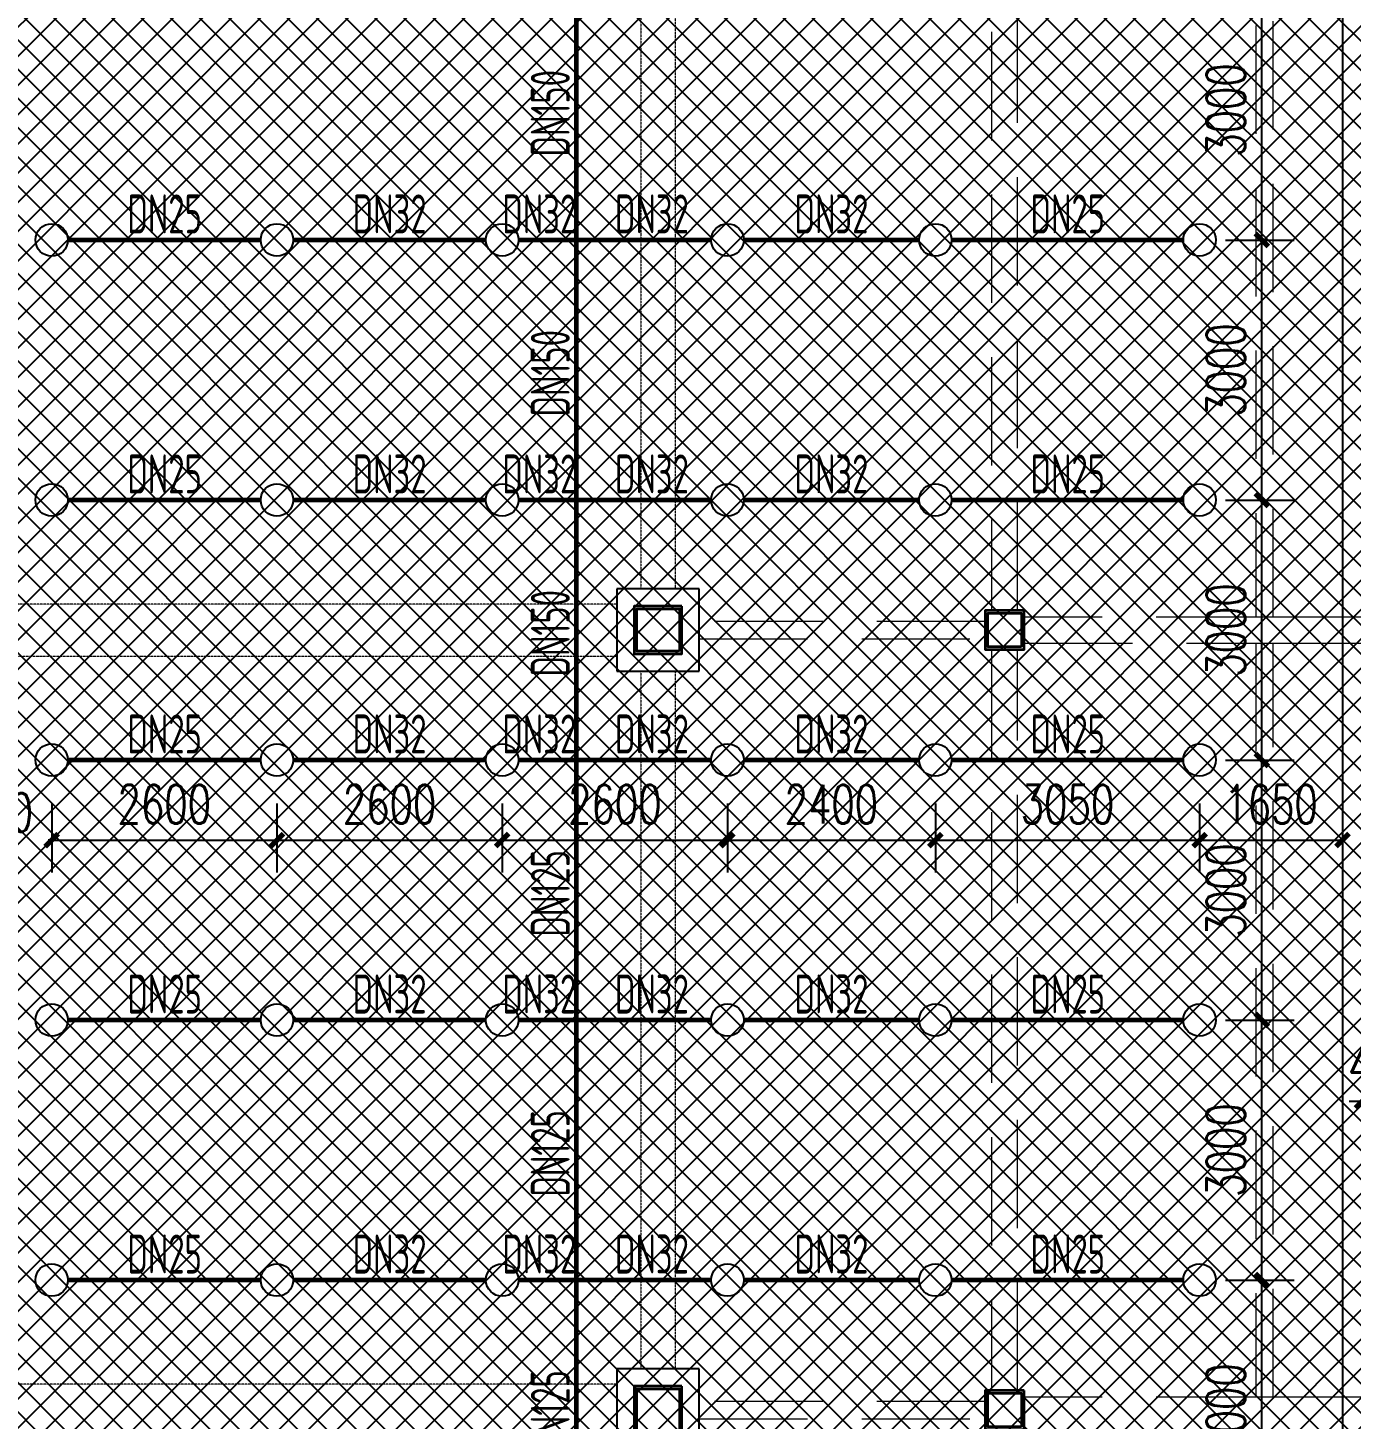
# Model space of a CAD drawing. Extents: x 6824721 to 16538177, y 2478193 to 6665639.
# Drawn here: x 8723988 to 8739264, y 2774596 to 2790649 of the extents above; entities that cross this region are included whole.
import ezdxf

# ---------------------------------------------------------------- set-up
doc = ezdxf.new("R2010")
doc.units = 0
doc.header["$LTSCALE"] = 10
doc.linetypes.add('DASH', pattern=[0.35, 0.25, -0.1])
doc.linetypes.add('短虚线', pattern=[187.5, 125, -62.5])
for name, color, linetype in [('0-wo', 8, 'Continuous'), ('S-梁-虚线', 4, 'DASH'), ('W-EQUIP_喷头', 7, 'Continuous'), ('W-PIPE-喷淋中', 6, 'Continuous'), ('W-TEXT_喷淋', 7, 'Continuous'), ('W-TWT_DIM', 3, 'Continuous')]:
    doc.layers.add(name, color=color, linetype=linetype)
doc.layers.add('钢梁', color=141, linetype='Continuous', lineweight=18)
doc.styles.add('_TCH_DIM_T3', font='SIMPLEX', dxfattribs={"width": 0.705882, "bigfont": 'GBCBIG'})
doc.styles.add('_TWT_PIPEDN', font='TSSDENG', dxfattribs={"width": 0.8, "height": 3.5, "bigfont": 'TSSDCHN'})
doc.dimstyles.new('_TWT_ARCH&&150', dxfattribs={"dimtxt": 446.25, "dimasz": 150, "dimexe": 375, "dimexo": 450, "dimgap": 189.375, "dimtad": 1, "dimdec": 0, "dimzin": 0, "dimdsep": 46, "dimtxsty": '_TCH_DIM_T3', "dimblk": 'ARCHTICK', "dimcen": 0.09, "dimclrt": 7, "dimazin": 2, "dimtfac": 1, "dimtdec": 0, "dimtix": 1, "dimtmove": 2, "dimatfit": 3, "dimfxl": 0, "dimtolj": 1, "dimtzin": 0, "dimarcsym": 0})

# ---------------------------------------------------------------- blocks, each defined once
blk = doc.blocks.new('LIANGMOBAN')
at = {"layer": 'S-梁-虚线', "color": 8, "lineweight": 18}
for p, q in [((1861591, 78253), (1861591, 70203)), ((1861991, 70203), (1861991, 78253)), ((1861316, 70028), (1853641, 70028)), ((1853641, 69428), (1861316, 69428)), ((1861591, 69253), (1861591, 61203)), ((1861991, 61203), (1861991, 69253)), ((1861316, 61028), (1853641, 61028))]:
    blk.add_line(p, q, dxfattribs=at)
at = {"layer": '钢梁', "color": 8, "linetype": '短虚线', "lineweight": 18}
for p, q in [((1865641, 78503), (1865641, 69953)), ((1865941, 69953), (1865941, 78503)), ((1868691, 78578), (1868691, 69878)), ((1868891, 69878), (1868891, 78578)), ((1868791, 69878), (1866016, 69878)), ((1871791, 69878), (1868791, 69878)), ((1865566, 69828), (1862266, 69828)), ((1862266, 69628), (1865566, 69628)), ((1866016, 69578), (1868791, 69578)), ((1868691, 69578), (1868691, 60878)), ((1868791, 69578), (1871791, 69578)), ((1868891, 60878), (1868891, 69578)), ((1865641, 69503), (1865641, 60953)), ((1865941, 60953), (1865941, 69503)), ((1868791, 60878), (1866016, 60878)), ((1871791, 60878), (1868791, 60878)), ((1865566, 60828), (1862266, 60828)), ((1862266, 60628), (1865566, 60628))]:
    blk.add_line(p, q, dxfattribs=at)
blk = doc.blocks.new('_ArchTick')
at = {"color": 0, "linetype": 'ByBlock', "const_width": 0.4}
blk.add_lwpolyline([(-0.5, -0.5), (0.5, 0.5)], dxfattribs=at)
blk = doc.blocks.new('*D1066')
at = {"layer": 'Defpoints', "color": 0, "transparency": 16777216}
for p in [(8737514, 2782150), (8739164, 2782150), (8739164, 2781277)]:
    blk.add_point(p, dxfattribs=at)
at = {"layer": 'W-TWT_DIM', "color": 0, "lineweight": -2, "transparency": 16777216}
for p, q in [((8737514, 2781700), (8737514, 2780902)), ((8739164, 2781700), (8739164, 2780902)), ((8737514, 2781277), (8739164, 2781277))]:
    blk.add_line(p, q, dxfattribs=at)
at = {"layer": 'W-TWT_DIM', "color": 0, "lineweight": -2, "transparency": 16777216, "xscale": 150, "yscale": 150, "zscale": 150, "rotation": 180}
blk.add_blockref('_ArchTick', (8737514, 2781277), dxfattribs=at)
at = {"layer": 'W-TWT_DIM', "color": 0, "lineweight": -2, "transparency": 16777216, "xscale": 150, "yscale": 150, "zscale": 150}
blk.add_blockref('_ArchTick', (8739164, 2781277), dxfattribs=at)
at = {"layer": 'W-TWT_DIM', "color": 7, "transparency": 16777216, "insert": (8738339, 2781690), "char_height": 446.2, "attachment_point": 5, "style": '_TCH_DIM_T3'}
blk.add_mtext('\\A1;1650', dxfattribs=at)
blk = doc.blocks.new('*D1067')
at = {"layer": 'Defpoints', "color": 0, "transparency": 16777216}
for p in [(8734464, 2782150), (8737514, 2782150), (8737514, 2781277)]:
    blk.add_point(p, dxfattribs=at)
at = {"layer": 'W-TWT_DIM', "color": 0, "lineweight": -2, "transparency": 16777216}
for p, q in [((8734464, 2781700), (8734464, 2780902)), ((8737514, 2781700), (8737514, 2780902)), ((8734464, 2781277), (8737514, 2781277))]:
    blk.add_line(p, q, dxfattribs=at)
at = {"layer": 'W-TWT_DIM', "color": 0, "lineweight": -2, "transparency": 16777216, "xscale": 150, "yscale": 150, "zscale": 150, "rotation": 180}
blk.add_blockref('_ArchTick', (8734464, 2781277), dxfattribs=at)
at = {"layer": 'W-TWT_DIM', "color": 0, "lineweight": -2, "transparency": 16777216, "xscale": 150, "yscale": 150, "zscale": 150}
blk.add_blockref('_ArchTick', (8737514, 2781277), dxfattribs=at)
at = {"layer": 'W-TWT_DIM', "color": 7, "transparency": 16777216, "insert": (8735989, 2781690), "char_height": 446.2, "attachment_point": 5, "style": '_TCH_DIM_T3'}
blk.add_mtext('\\A1;3050', dxfattribs=at)
blk = doc.blocks.new('*D1068')
at = {"layer": 'Defpoints', "color": 0, "transparency": 16777216}
for p in [(8732064, 2782150), (8734464, 2782150), (8734464, 2781277)]:
    blk.add_point(p, dxfattribs=at)
at = {"layer": 'W-TWT_DIM', "color": 0, "lineweight": -2, "transparency": 16777216}
for p, q in [((8732064, 2781700), (8732064, 2780902)), ((8734464, 2781700), (8734464, 2780902)), ((8732064, 2781277), (8734464, 2781277))]:
    blk.add_line(p, q, dxfattribs=at)
at = {"layer": 'W-TWT_DIM', "color": 0, "lineweight": -2, "transparency": 16777216, "xscale": 150, "yscale": 150, "zscale": 150, "rotation": 180}
blk.add_blockref('_ArchTick', (8732064, 2781277), dxfattribs=at)
at = {"layer": 'W-TWT_DIM', "color": 0, "lineweight": -2, "transparency": 16777216, "xscale": 150, "yscale": 150, "zscale": 150}
blk.add_blockref('_ArchTick', (8734464, 2781277), dxfattribs=at)
at = {"layer": 'W-TWT_DIM', "color": 7, "transparency": 16777216, "insert": (8733264, 2781690), "char_height": 446.2, "attachment_point": 5, "style": '_TCH_DIM_T3'}
blk.add_mtext('\\A1;2400', dxfattribs=at)
blk = doc.blocks.new('*D1069')
at = {"layer": 'Defpoints', "color": 0, "transparency": 16777216}
for p in [(8729464, 2782150), (8732064, 2782150), (8732064, 2781277)]:
    blk.add_point(p, dxfattribs=at)
at = {"layer": 'W-TWT_DIM', "color": 0, "lineweight": -2, "transparency": 16777216}
for p, q in [((8729464, 2781700), (8729464, 2780902)), ((8732064, 2781700), (8732064, 2780902)), ((8729464, 2781277), (8732064, 2781277))]:
    blk.add_line(p, q, dxfattribs=at)
at = {"layer": 'W-TWT_DIM', "color": 0, "lineweight": -2, "transparency": 16777216, "xscale": 150, "yscale": 150, "zscale": 150, "rotation": 180}
blk.add_blockref('_ArchTick', (8729464, 2781277), dxfattribs=at)
at = {"layer": 'W-TWT_DIM', "color": 0, "lineweight": -2, "transparency": 16777216, "xscale": 150, "yscale": 150, "zscale": 150}
blk.add_blockref('_ArchTick', (8732064, 2781277), dxfattribs=at)
at = {"layer": 'W-TWT_DIM', "color": 7, "transparency": 16777216, "insert": (8730764, 2781690), "char_height": 446.2, "attachment_point": 5, "style": '_TCH_DIM_T3'}
blk.add_mtext('\\A1;2600', dxfattribs=at)
blk = doc.blocks.new('*D1070')
at = {"layer": 'Defpoints', "color": 0, "transparency": 16777216}
for p in [(8726864, 2782150), (8729464, 2782150), (8729464, 2781277)]:
    blk.add_point(p, dxfattribs=at)
at = {"layer": 'W-TWT_DIM', "color": 0, "lineweight": -2, "transparency": 16777216}
for p, q in [((8726864, 2781700), (8726864, 2780902)), ((8729464, 2781700), (8729464, 2780902)), ((8726864, 2781277), (8729464, 2781277))]:
    blk.add_line(p, q, dxfattribs=at)
at = {"layer": 'W-TWT_DIM', "color": 0, "lineweight": -2, "transparency": 16777216, "xscale": 150, "yscale": 150, "zscale": 150, "rotation": 180}
blk.add_blockref('_ArchTick', (8726864, 2781277), dxfattribs=at)
at = {"layer": 'W-TWT_DIM', "color": 0, "lineweight": -2, "transparency": 16777216, "xscale": 150, "yscale": 150, "zscale": 150}
blk.add_blockref('_ArchTick', (8729464, 2781277), dxfattribs=at)
at = {"layer": 'W-TWT_DIM', "color": 7, "transparency": 16777216, "insert": (8728164, 2781690), "char_height": 446.2, "attachment_point": 5, "style": '_TCH_DIM_T3'}
blk.add_mtext('\\A1;2600', dxfattribs=at)
blk = doc.blocks.new('*D1071')
at = {"layer": 'Defpoints', "color": 0, "transparency": 16777216}
for p in [(8724264, 2782150), (8726864, 2782150), (8726864, 2781277)]:
    blk.add_point(p, dxfattribs=at)
at = {"layer": 'W-TWT_DIM', "color": 0, "lineweight": -2, "transparency": 16777216}
for p, q in [((8724264, 2781700), (8724264, 2780902)), ((8726864, 2781700), (8726864, 2780902)), ((8724264, 2781277), (8726864, 2781277))]:
    blk.add_line(p, q, dxfattribs=at)
at = {"layer": 'W-TWT_DIM', "color": 0, "lineweight": -2, "transparency": 16777216, "xscale": 150, "yscale": 150, "zscale": 150, "rotation": 180}
blk.add_blockref('_ArchTick', (8724264, 2781277), dxfattribs=at)
at = {"layer": 'W-TWT_DIM', "color": 0, "lineweight": -2, "transparency": 16777216, "xscale": 150, "yscale": 150, "zscale": 150}
blk.add_blockref('_ArchTick', (8726864, 2781277), dxfattribs=at)
at = {"layer": 'W-TWT_DIM', "color": 7, "transparency": 16777216, "insert": (8725564, 2781690), "char_height": 446.2, "attachment_point": 5, "style": '_TCH_DIM_T3'}
blk.add_mtext('\\A1;2600', dxfattribs=at)
blk = doc.blocks.new('*D1072')
at = {"layer": 'Defpoints', "color": 0, "transparency": 16777216}
for p in [(8722614, 2782150), (8724264, 2782150), (8724264, 2781277)]:
    blk.add_point(p, dxfattribs=at)
at = {"layer": 'W-TWT_DIM', "color": 0, "lineweight": -2, "transparency": 16777216}
for p, q in [((8722614, 2781700), (8722614, 2780902)), ((8724264, 2781700), (8724264, 2780902)), ((8722614, 2781277), (8722793, 2781277)), ((8724264, 2781277), (8724222, 2781277))]:
    blk.add_line(p, q, dxfattribs=at)
at = {"layer": 'W-TWT_DIM', "color": 0, "lineweight": -2, "transparency": 16777216, "xscale": 150, "yscale": 150, "zscale": 150, "rotation": 180}
blk.add_blockref('_ArchTick', (8722614, 2781277), dxfattribs=at)
at = {"layer": 'W-TWT_DIM', "color": 0, "lineweight": -2, "transparency": 16777216, "xscale": 150, "yscale": 150, "zscale": 150}
blk.add_blockref('_ArchTick', (8724264, 2781277), dxfattribs=at)
at = {"layer": 'W-TWT_DIM', "color": 7, "transparency": 16777216, "insert": (8723508, 2781596), "char_height": 446.2, "attachment_point": 5, "style": '_TCH_DIM_T3'}
blk.add_mtext('\\A1;1650', dxfattribs=at)
blk = doc.blocks.new('*D1296')
at = {"layer": 'Defpoints', "color": 0, "transparency": 16777216}
for p in [(8737364, 2791201), (8738232, 2791201), (8737364, 2788201)]:
    blk.add_point(p, dxfattribs=at)
at = {"layer": 'W-TWT_DIM', "color": 0, "lineweight": -2, "transparency": 16777216}
for p, q in [((8737814, 2791201), (8738607, 2791201)), ((8738232, 2788201), (8738232, 2791201)), ((8737814, 2788201), (8738607, 2788201))]:
    blk.add_line(p, q, dxfattribs=at)
at = {"layer": 'W-TWT_DIM', "color": 0, "lineweight": -2, "transparency": 16777216, "xscale": 150, "yscale": 150, "zscale": 150}
for p, rotation in [((8738232, 2791201), 90), ((8738232, 2788201), 270)]:
    blk.add_blockref('_ArchTick', p, dxfattribs=dict(at, rotation=rotation))
at = {"layer": 'W-TWT_DIM', "color": 7, "transparency": 16777216, "insert": (8737819, 2789701), "char_height": 446.2, "attachment_point": 5, "rotation": 90, "style": '_TCH_DIM_T3'}
blk.add_mtext('\\A1;3000', dxfattribs=at)
blk = doc.blocks.new('*D1297')
at = {"layer": 'Defpoints', "color": 0, "transparency": 16777216}
for p in [(8737364, 2788201), (8738232, 2788201), (8737364, 2785201)]:
    blk.add_point(p, dxfattribs=at)
at = {"layer": 'W-TWT_DIM', "color": 0, "lineweight": -2, "transparency": 16777216}
for p, q in [((8737814, 2788201), (8738607, 2788201)), ((8738232, 2785201), (8738232, 2788201)), ((8737814, 2785201), (8738607, 2785201))]:
    blk.add_line(p, q, dxfattribs=at)
at = {"layer": 'W-TWT_DIM', "color": 0, "lineweight": -2, "transparency": 16777216, "xscale": 150, "yscale": 150, "zscale": 150}
for p, rotation in [((8738232, 2788201), 90), ((8738232, 2785201), 270)]:
    blk.add_blockref('_ArchTick', p, dxfattribs=dict(at, rotation=rotation))
at = {"layer": 'W-TWT_DIM', "color": 7, "transparency": 16777216, "insert": (8737819, 2786701), "char_height": 446.2, "attachment_point": 5, "rotation": 90, "style": '_TCH_DIM_T3'}
blk.add_mtext('\\A1;3000', dxfattribs=at)
blk = doc.blocks.new('*D1298')
at = {"layer": 'Defpoints', "color": 0, "transparency": 16777216}
for p in [(8737364, 2785201), (8738232, 2785201), (8737364, 2782201)]:
    blk.add_point(p, dxfattribs=at)
at = {"layer": 'W-TWT_DIM', "color": 0, "lineweight": -2, "transparency": 16777216}
for p, q in [((8737814, 2785201), (8738607, 2785201)), ((8738232, 2782201), (8738232, 2785201)), ((8737814, 2782201), (8738607, 2782201))]:
    blk.add_line(p, q, dxfattribs=at)
at = {"layer": 'W-TWT_DIM', "color": 0, "lineweight": -2, "transparency": 16777216, "xscale": 150, "yscale": 150, "zscale": 150}
for p, rotation in [((8738232, 2785201), 90), ((8738232, 2782201), 270)]:
    blk.add_blockref('_ArchTick', p, dxfattribs=dict(at, rotation=rotation))
at = {"layer": 'W-TWT_DIM', "color": 7, "transparency": 16777216, "insert": (8737819, 2783701), "char_height": 446.2, "attachment_point": 5, "rotation": 90, "style": '_TCH_DIM_T3'}
blk.add_mtext('\\A1;3000', dxfattribs=at)
blk = doc.blocks.new('*D1299')
at = {"layer": 'Defpoints', "color": 0, "transparency": 16777216}
for p in [(8737364, 2782201), (8738232, 2782201), (8737364, 2779201)]:
    blk.add_point(p, dxfattribs=at)
at = {"layer": 'W-TWT_DIM', "color": 0, "lineweight": -2, "transparency": 16777216}
for p, q in [((8737814, 2782201), (8738607, 2782201)), ((8738232, 2779201), (8738232, 2782201)), ((8737814, 2779201), (8738607, 2779201))]:
    blk.add_line(p, q, dxfattribs=at)
at = {"layer": 'W-TWT_DIM', "color": 0, "lineweight": -2, "transparency": 16777216, "xscale": 150, "yscale": 150, "zscale": 150}
for p, rotation in [((8738232, 2782201), 90), ((8738232, 2779201), 270)]:
    blk.add_blockref('_ArchTick', p, dxfattribs=dict(at, rotation=rotation))
at = {"layer": 'W-TWT_DIM', "color": 7, "transparency": 16777216, "insert": (8737819, 2780701), "char_height": 446.2, "attachment_point": 5, "rotation": 90, "style": '_TCH_DIM_T3'}
blk.add_mtext('\\A1;3000', dxfattribs=at)
blk = doc.blocks.new('*D1300')
at = {"layer": 'Defpoints', "color": 0, "transparency": 16777216}
for p in [(8737364, 2779201), (8738232, 2779201), (8737364, 2776201)]:
    blk.add_point(p, dxfattribs=at)
at = {"layer": 'W-TWT_DIM', "color": 0, "lineweight": -2, "transparency": 16777216}
for p, q in [((8737814, 2779201), (8738607, 2779201)), ((8738232, 2776201), (8738232, 2779201)), ((8737814, 2776201), (8738607, 2776201))]:
    blk.add_line(p, q, dxfattribs=at)
at = {"layer": 'W-TWT_DIM', "color": 0, "lineweight": -2, "transparency": 16777216, "xscale": 150, "yscale": 150, "zscale": 150}
for p, rotation in [((8738232, 2779201), 90), ((8738232, 2776201), 270)]:
    blk.add_blockref('_ArchTick', p, dxfattribs=dict(at, rotation=rotation))
at = {"layer": 'W-TWT_DIM', "color": 7, "transparency": 16777216, "insert": (8737819, 2777701), "char_height": 446.2, "attachment_point": 5, "rotation": 90, "style": '_TCH_DIM_T3'}
blk.add_mtext('\\A1;3000', dxfattribs=at)
blk = doc.blocks.new('*D1301')
at = {"layer": 'Defpoints', "color": 0, "transparency": 16777216}
for p in [(8737364, 2776201), (8738232, 2776201), (8737364, 2773201)]:
    blk.add_point(p, dxfattribs=at)
at = {"layer": 'W-TWT_DIM', "color": 0, "lineweight": -2, "transparency": 16777216}
for p, q in [((8737814, 2776201), (8738607, 2776201)), ((8738232, 2773201), (8738232, 2776201)), ((8737814, 2773201), (8738607, 2773201))]:
    blk.add_line(p, q, dxfattribs=at)
at = {"layer": 'W-TWT_DIM', "color": 0, "lineweight": -2, "transparency": 16777216, "xscale": 150, "yscale": 150, "zscale": 150}
for p, rotation in [((8738232, 2776201), 90), ((8738232, 2773201), 270)]:
    blk.add_blockref('_ArchTick', p, dxfattribs=dict(at, rotation=rotation))
at = {"layer": 'W-TWT_DIM', "color": 7, "transparency": 16777216, "insert": (8737819, 2774701), "char_height": 446.2, "attachment_point": 5, "rotation": 90, "style": '_TCH_DIM_T3'}
blk.add_mtext('\\A1;3000', dxfattribs=at)
blk = doc.blocks.new('*D1428')
at = {"layer": 'Defpoints', "color": 0, "transparency": 16777216}
for p in [(8739389, 2779236), (8739879, 2779236), (8739879, 2778260)]:
    blk.add_point(p, dxfattribs=at)
at = {"layer": 'W-TWT_DIM', "color": 0, "lineweight": -2, "transparency": 16777216}
for p, q in [((8739389, 2778786), (8739389, 2777885)), ((8739879, 2778786), (8739879, 2777885)), ((8739389, 2778260), (8739239, 2778260)), ((8739389, 2778260), (8739879, 2778260)), ((8739879, 2778260), (8740029, 2778260))]:
    blk.add_line(p, q, dxfattribs=at)
at = {"layer": 'W-TWT_DIM', "color": 0, "lineweight": -2, "transparency": 16777216, "xscale": 150, "yscale": 150, "zscale": 150}
blk.add_blockref('_ArchTick', (8739389, 2778260), dxfattribs=at)
at = {"layer": 'W-TWT_DIM', "color": 0, "lineweight": -2, "transparency": 16777216, "xscale": 150, "yscale": 150, "zscale": 150, "rotation": 180}
blk.add_blockref('_ArchTick', (8739879, 2778260), dxfattribs=at)
at = {"layer": 'W-TWT_DIM', "color": 7, "transparency": 16777216, "insert": (8739634, 2778672), "char_height": 446.2, "attachment_point": 5, "style": '_TCH_DIM_T3'}
blk.add_mtext('\\A1;490', dxfattribs=at)
blk = doc.blocks.new('$TwtSys$00000125')
blk.add_circle((0, 0, 0), 1)

msp = doc.modelspace()

# ---------------------------------------------------------------- hatches: boundary and pattern name
h = msp.add_hatch()
h.set_pattern_fill('ANSI37', color=8, scale=150)
h.set_pattern_definition([(45, (8303016.86, 2710265.2), (-168.3798, 168.3798), []), (135, (8303016.86, 2710265.2), (-168.3798, -168.3798), [])])
h.paths.add_polyline_path([(8824414.1, 2949451.5), (8824414.1, 2935151.5), (8842714.1, 2935151.5), (8842714.1, 2879526.5), (8827964.1, 2879526.5), (8827964.1, 2881476.5), (8830839.1, 2881476.5), (8830939.1, 2886876.5), (8804334.6, 2886876.5), (8804142.3, 2820149.7), (8833564.1, 2820152.3), (8833564.1, 2817714.5), (8841204.8, 2810768), (8839163.9, 2808501.4), (8843102.6, 2804955), (8820829.2, 2780217.9), (8820829.2, 2770055.4), (8785124.6, 2730401.5), (8708264.1, 2730401.5), (8708264.1, 2736351.5), (8695014.1, 2750701.5), (8695014.1, 2775001.5), (8703014.1, 2775002.8), (8703014.1, 2949451.5), (8712039.3, 2949451.5)])

# ---------------------------------------------------------------- linework, layer by layer
at = {"layer": '0-wo', "color": 8}
for p, q in [((8739164.1, 2792276.5), (8739164.1, 2783701.5)), ((8731739.1, 2784176.5), (8730789.1, 2784176.5)), ((8730789.1, 2784176.5), (8730789.1, 2783226.5)), ((8731739.1, 2783226.5), (8731739.1, 2784176.5)), ((8735489.1, 2783926.5), (8735039.1, 2783926.5)), ((8735039.1, 2783926.5), (8735039.1, 2783476.5)), ((8735489.1, 2783476.5), (8735489.1, 2783926.5)), ((8739164.1, 2783701.5), (8739164.1, 2747726.5)), ((8735039.1, 2783476.5), (8735489.1, 2783476.5)), ((8730789.1, 2783226.5), (8731739.1, 2783226.5)), ((8731739.1, 2775176.5), (8730789.1, 2775176.5)), ((8730789.1, 2775176.5), (8730789.1, 2774226.5)), ((8731739.1, 2774226.5), (8731739.1, 2775176.5)), ((8735489.1, 2774926.5), (8735039.1, 2774926.5)), ((8735039.1, 2774926.5), (8735039.1, 2774476.5)), ((8735489.1, 2774476.5), (8735489.1, 2774926.5))]:
    msp.add_line(p, q, dxfattribs=at)
at = {"layer": '0-wo', "color": 8, "lineweight": 35}
for points in [[(8731539.1, 2783976.5), (8730989.1, 2783976.5), (8730989.1, 2783426.5), (8731539.1, 2783426.5)], [(8731509.1, 2783456.5), (8731019.1, 2783456.5), (8731019.1, 2783946.5), (8731509.1, 2783946.5)], [(8735489.1, 2783926.5), (8735039.1, 2783926.5), (8735039.1, 2783476.5), (8735489.1, 2783476.5)], [(8735459.1, 2783506.5), (8735069.1, 2783506.5), (8735069.1, 2783896.5), (8735459.1, 2783896.5)], [(8731539.1, 2774976.5), (8730989.1, 2774976.5), (8730989.1, 2774426.5), (8731539.1, 2774426.5)], [(8731509.1, 2774456.5), (8731019.1, 2774456.5), (8731019.1, 2774946.5), (8731509.1, 2774946.5)], [(8735489.1, 2774926.5), (8735039.1, 2774926.5), (8735039.1, 2774476.5), (8735489.1, 2774476.5)], [(8735459.1, 2774506.5), (8735069.1, 2774506.5), (8735069.1, 2774896.5), (8735459.1, 2774896.5)]]:
    msp.add_lwpolyline(points, close=True, dxfattribs=at)
at = {"layer": 'W-PIPE-喷淋中', "ltscale": 1.5, "const_width": 52.5}
for points in [[(8730319.7, 2791201.5), (8730319.7, 2788201.5)], [(8724451.6, 2788201.5), (8726676.6, 2788201.5)], [(8727051.6, 2788201.5), (8729276.6, 2788201.5)], [(8729651.6, 2788201.5), (8730319.7, 2788201.5)], [(8730319.7, 2788201.5), (8731876.6, 2788201.5)], [(8730319.7, 2788201.5), (8730319.7, 2785201.5)], [(8732251.6, 2788201.5), (8734276.6, 2788201.5)], [(8734651.6, 2788201.5), (8737326.6, 2788201.5)], [(8724451.6, 2785201.5), (8726676.6, 2785201.5)], [(8727051.6, 2785201.5), (8729276.6, 2785201.5)], [(8729651.6, 2785201.5), (8730319.7, 2785201.5)], [(8730319.7, 2785201.5), (8731876.6, 2785201.5)], [(8730319.7, 2785201.5), (8730319.7, 2782201.5)], [(8732251.6, 2785201.5), (8734276.6, 2785201.5)], [(8734651.6, 2785201.5), (8737326.6, 2785201.5)], [(8724451.6, 2782201.5), (8726676.6, 2782201.5)], [(8727051.6, 2782201.5), (8729276.6, 2782201.5)], [(8729651.6, 2782201.5), (8730319.7, 2782201.5)], [(8730319.7, 2782201.5), (8731876.6, 2782201.5)], [(8730319.7, 2782201.5), (8730319.7, 2779201.5)], [(8732251.6, 2782201.5), (8734276.6, 2782201.5)], [(8734651.6, 2782201.5), (8737326.6, 2782201.5)], [(8724451.6, 2779201.5), (8726676.6, 2779201.5)], [(8727051.6, 2779201.5), (8729276.6, 2779201.5)], [(8729651.6, 2779201.5), (8730319.7, 2779201.5)], [(8730319.7, 2779201.5), (8731876.6, 2779201.5)], [(8730319.7, 2779201.5), (8730319.7, 2776201.5)], [(8732251.6, 2779201.5), (8734276.6, 2779201.5)], [(8734651.6, 2779201.5), (8737326.6, 2779201.5)], [(8724451.6, 2776201.5), (8726676.6, 2776201.5)], [(8727051.6, 2776201.5), (8729276.6, 2776201.5)], [(8729651.6, 2776201.5), (8730319.7, 2776201.5)], [(8730319.7, 2776201.5), (8731876.6, 2776201.5)], [(8730319.7, 2776201.5), (8730319.7, 2773201.5)], [(8732251.6, 2776201.5), (8734276.6, 2776201.5)], [(8734651.6, 2776201.5), (8737326.6, 2776201.5)]]:
    msp.add_lwpolyline(points, dxfattribs=at)

# ---------------------------------------------------------------- block references
at = {"layer": 'W-EQUIP_喷头', "xscale": 187.5, "yscale": 187.5, "zscale": 187.5}
for p in [(8724264.1, 2788201.5), (8726864.1, 2788201.5), (8729464.1, 2788201.5), (8732064.1, 2788201.5), (8734464.1, 2788201.5), (8737514.1, 2788201.5), (8724264.1, 2785201.5), (8726864.1, 2785201.5), (8729464.1, 2785201.5), (8732064.1, 2785201.5), (8734464.1, 2785201.5), (8737514.1, 2785201.5), (8724264.1, 2782201.5), (8726864.1, 2782201.5), (8729464.1, 2782201.5), (8732064.1, 2782201.5), (8734464.1, 2782201.5), (8737514.1, 2782201.5), (8724264.1, 2779201.5), (8726864.1, 2779201.5), (8729464.1, 2779201.5), (8732064.1, 2779201.5), (8734464.1, 2779201.5), (8737514.1, 2779201.5), (8724264.1, 2776201.5), (8726864.1, 2776201.5), (8729464.1, 2776201.5), (8732064.1, 2776201.5), (8734464.1, 2776201.5), (8737514.1, 2776201.5)]:
    msp.add_blockref('$TwtSys$00000125', p, dxfattribs=at)
at = {"layer": '钢梁', "color": 6}
msp.add_blockref('LIANGMOBAN', (6869472.7, 2713973), dxfattribs=at)

# ---------------------------------------------------------------- texts
at = {"layer": 'W-TEXT_喷淋', "style": '_TWT_PIPEDN', "width": 0.64}
for s, p in [('DN150', (8730244.7, 2789164.2)), ('DN150', (8730244.7, 2786164.2)), ('DN150', (8730244.7, 2783164.2)), ('DN125', (8730244.7, 2780164.2)), ('DN125', (8730244.7, 2777164.2)), ('DN125', (8730244.7, 2774164.2))]:
    msp.add_text(s, height=450, rotation=90, dxfattribs=at).set_placement(p)
for s, p in [('DN25', (8725137.6, 2788276.5)), ('DN32', (8727737.6, 2788276.5)), ('DN32', (8729465.4, 2788276.5)), ('DN32', (8730765.4, 2788276.5)), ('DN32', (8732837.6, 2788276.5)), ('DN25', (8735562.6, 2788276.5)), ('DN25', (8725137.6, 2785276.5)), ('DN32', (8727737.6, 2785276.5)), ('DN32', (8729465.4, 2785276.5)), ('DN32', (8730765.4, 2785276.5)), ('DN32', (8732837.6, 2785276.5)), ('DN25', (8735562.6, 2785276.5)), ('DN25', (8725137.6, 2782276.5)), ('DN32', (8727737.6, 2782276.5)), ('DN32', (8729465.4, 2782276.5)), ('DN32', (8730765.4, 2782276.5)), ('DN32', (8732837.6, 2782276.5)), ('DN25', (8735562.6, 2782276.5)), ('DN25', (8725137.6, 2779276.5)), ('DN32', (8727737.6, 2779276.5)), ('DN32', (8729465.4, 2779276.5)), ('DN32', (8730765.4, 2779276.5)), ('DN32', (8732837.6, 2779276.5)), ('DN25', (8735562.6, 2779276.5)), ('DN25', (8725137.6, 2776276.5)), ('DN32', (8727737.6, 2776276.5)), ('DN32', (8729465.4, 2776276.5)), ('DN32', (8730765.4, 2776276.5)), ('DN32', (8732837.6, 2776276.5)), ('DN25', (8735562.6, 2776276.5))]:
    msp.add_text(s, height=450, dxfattribs=at).set_placement(p)

# ---------------------------------------------------------------- dimensions: what is measured, and where the dimension line sits
at = {"layer": 'W-TWT_DIM'}
for p1, p2, distance, picture, middle in [((8737364.1, 2788201.5), (8737364.1, 2791201.5), -867.5, '*D1296', (8737819.1, 2789701.5)), ((8737364.1, 2785201.5), (8737364.1, 2788201.5), -867.5, '*D1297', (8737819.1, 2786701.5)), ((8737364.1, 2782201.5), (8737364.1, 2785201.5), -867.5, '*D1298', (8737819.1, 2783701.5)), ((8724264.1, 2782149.6), (8726864.1, 2782149.6), -872.4, '*D1071', (8725564.1, 2781689.7)), ((8726864.1, 2782149.6), (8729464.1, 2782149.6), -872.4, '*D1070', (8728164.1, 2781689.7)), ((8729464.1, 2782149.6), (8732064.1, 2782149.6), -872.4, '*D1069', (8730764.1, 2781689.7)), ((8732064.1, 2782149.6), (8734464.1, 2782149.6), -872.4, '*D1068', (8733264.1, 2781689.7)), ((8734464.1, 2782149.6), (8737514.1, 2782149.6), -872.4, '*D1067', (8735989.1, 2781689.7)), ((8737364.1, 2779201.5), (8737364.1, 2782201.5), -867.5, '*D1299', (8737819.1, 2780701.5)), ((8737514.1, 2782149.6), (8739164.1, 2782149.6), -872.4, '*D1066', (8738339.1, 2781689.7)), ((8737364.1, 2776201.5), (8737364.1, 2779201.5), -867.5, '*D1300', (8737819.1, 2777701.5)), ((8739389.1, 2779236), (8739879.2, 2779236), -976, '*D1428', (8739634.1, 2778672.5)), ((8737364.1, 2773201.5), (8737364.1, 2776201.5), -867.5, '*D1301', (8737819.1, 2774701.5))]:
    dim = msp.add_aligned_dim(p1=p1, p2=p2, distance=distance, dimstyle='_TWT_ARCH&&150', dxfattribs=at)
    dim.commit()
    dim.dimension.update_dxf_attribs({"geometry": picture, "text_midpoint": middle})
dim = msp.add_linear_dim(base=(8724264.1, 2781277.2), p1=(8722614.1, 2782149.6), p2=(8724264.1, 2782149.6), angle=0, dimstyle='_TWT_ARCH&&150', dxfattribs=at)
dim.commit()
dim.dimension.update_dxf_attribs({"geometry": '*D1072', "text_midpoint": (8723507.5, 2781595.7), "dimtype": 129})

doc.saveas('drawing.dxf')
